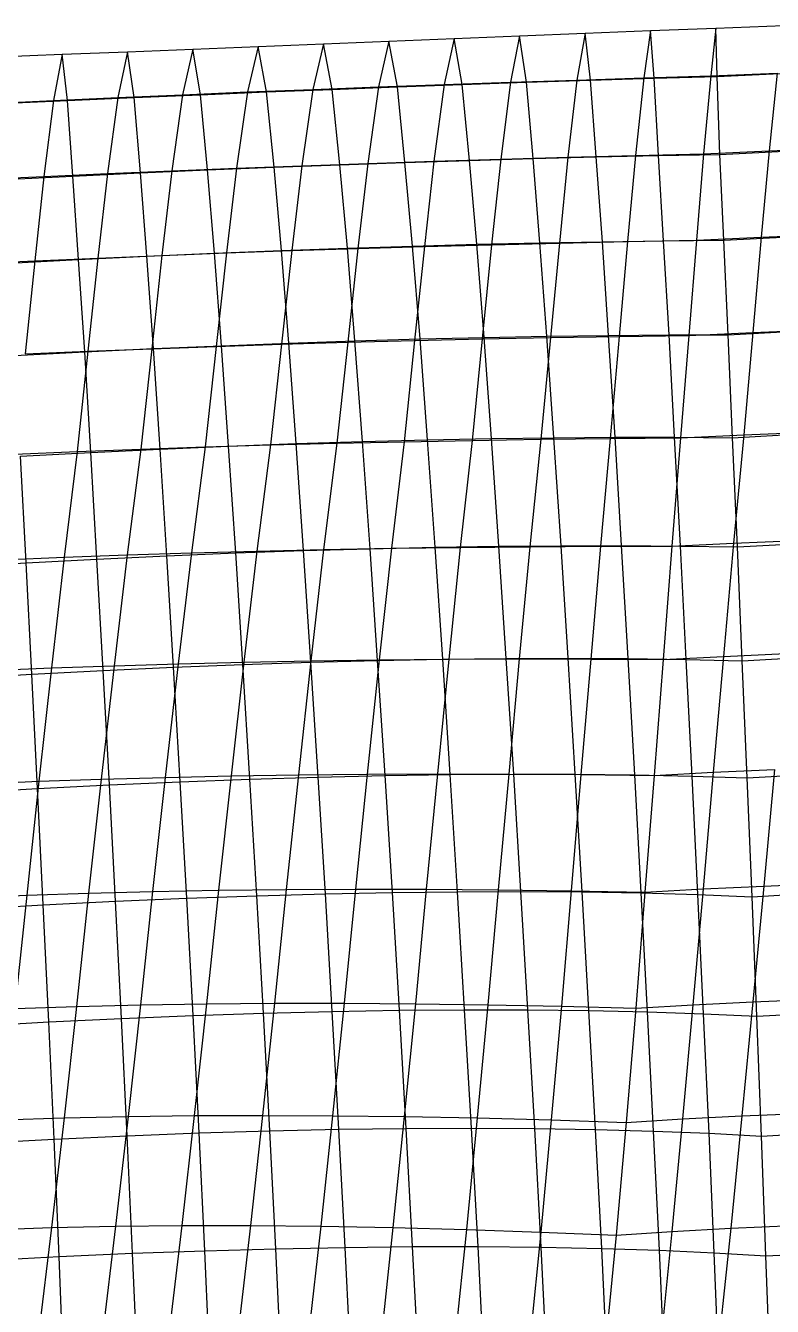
# Model space of a CAD drawing. Extents: x -429 to 429, y -1 to 209.
# Drawn here: x -248.83 to -229.87, y 172.69 to 205.2 of the extents above; entities that cross this region are included whole.
import ezdxf

# ---------------------------------------------------------------- set-up
doc = ezdxf.new("R2010")
doc.units = 0

msp = doc.modelspace()

# ---------------------------------------------------------------- linework, layer by layer
at = {"layer": 'default', "color": 5, "linetype": 'CONTINUOUS'}
for p, q in [((-231.304, 205.141, 53.101), (-229.577, 205.202, 52.286)), ((-239.603, 204.807, 57.533), (-237.943, 204.874, 56.647)), ((-237.943, 204.874, 56.647), (-238.196, 203.706, 56.247)), ((-237.943, 204.874, 56.647), (-236.283, 204.941, 55.76)), ((-236.283, 204.941, 55.76), (-236.515, 203.764, 55.396)), ((-236.283, 204.941, 55.76), (-234.623, 205.007, 54.874)), ((-234.623, 205.007, 54.874), (-234.827, 203.82, 54.561)), ((-234.623, 205.007, 54.874), (-232.964, 205.074, 53.987)), ((-232.964, 205.074, 53.987), (-233.132, 203.873, 53.74)), ((-232.964, 205.074, 53.987), (-231.304, 205.141, 53.101)), ((-231.304, 205.141, 53.101), (-231.43, 203.923, 52.935)), ((-231.304, 205.141, 53.101), (-231.43, 203.923, 52.935)), ((-247.903, 204.474, 61.966), (-246.243, 204.54, 61.08)), ((-246.243, 204.54, 61.08), (-246.483, 203.378, 60.722)), ((-246.243, 204.54, 61.08), (-244.583, 204.607, 60.193)), ((-244.583, 204.607, 60.193), (-244.842, 203.448, 59.797)), ((-244.583, 204.607, 60.193), (-242.923, 204.674, 59.306)), ((-242.923, 204.674, 59.306), (-243.192, 203.517, 58.888)), ((-242.923, 204.674, 59.306), (-241.263, 204.741, 58.42)), ((-241.263, 204.741, 58.42), (-241.534, 203.582, 57.992)), ((-241.263, 204.741, 58.42), (-239.603, 204.807, 57.533)), ((-239.603, 204.807, 57.533), (-239.869, 203.646, 57.112)), ((-249.563, 204.407, 62.853), (-247.903, 204.474, 61.966)), ((-247.903, 204.474, 61.966), (-248.117, 203.304, 61.661)), ((-234.827, 203.82, 54.561), (-233.132, 203.873, 53.74)), ((-233.132, 203.873, 53.74), (-233.341, 201.905, 53.467)), ((-233.132, 203.873, 53.74), (-231.43, 203.923, 52.935)), ((-231.43, 203.923, 52.935), (-231.612, 201.946, 52.713)), ((-231.43, 203.923, 52.935), (-231.612, 201.946, 52.713)), ((-231.43, 203.923, 52.935), (-229.743, 203.996, 52.035)), ((-229.743, 203.996, 52.035), (-229.951, 202.021, 51.76)), ((-243.192, 203.517, 58.888), (-241.534, 203.582, 57.992)), ((-241.534, 203.582, 57.992), (-241.811, 201.646, 57.61)), ((-241.534, 203.582, 57.992), (-239.869, 203.646, 57.112)), ((-239.869, 203.646, 57.112), (-240.141, 201.705, 56.733)), ((-239.869, 203.646, 57.112), (-238.196, 203.706, 56.247)), ((-238.196, 203.706, 56.247), (-238.458, 201.76, 55.88)), ((-238.196, 203.706, 56.247), (-236.515, 203.764, 55.396)), ((-236.515, 203.764, 55.396), (-236.764, 201.812, 55.051)), ((-236.515, 203.764, 55.396), (-234.827, 203.82, 54.561)), ((-234.827, 203.82, 54.561), (-235.058, 201.86, 54.247)), ((-249.742, 203.228, 62.615), (-248.117, 203.304, 61.661)), ((-248.117, 203.304, 61.661), (-248.363, 201.375, 61.359)), ((-248.117, 203.304, 61.661), (-246.483, 203.378, 60.722)), ((-246.483, 203.378, 60.722), (-246.745, 201.448, 60.386)), ((-246.483, 203.378, 60.722), (-244.842, 203.448, 59.797)), ((-244.842, 203.448, 59.797), (-245.114, 201.518, 59.437)), ((-244.842, 203.448, 59.797), (-243.192, 203.517, 58.888)), ((-243.192, 203.517, 58.888), (-243.469, 201.584, 58.512)), ((-235.058, 201.86, 54.247), (-233.341, 201.905, 53.467)), ((-233.341, 201.905, 53.467), (-233.54, 199.72, 53.226)), ((-233.341, 201.905, 53.467), (-231.612, 201.946, 52.713)), ((-231.612, 201.946, 52.713), (-231.793, 199.753, 52.511)), ((-231.612, 201.946, 52.713), (-231.793, 199.753, 52.511)), ((-231.612, 201.946, 52.713), (-229.951, 202.021, 51.76)), ((-229.951, 202.021, 51.76), (-230.151, 199.828, 51.517)), ((-229.951, 202.021, 51.76), (-228.276, 202.092, 50.831)), ((-245.114, 201.518, 59.437), (-243.469, 201.584, 58.512)), ((-243.469, 201.584, 58.512), (-243.724, 199.431, 58.191)), ((-243.469, 201.584, 58.512), (-241.811, 201.646, 57.61)), ((-241.811, 201.646, 57.61), (-242.066, 199.49, 57.284)), ((-241.811, 201.646, 57.61), (-240.141, 201.705, 56.733)), ((-240.141, 201.705, 56.733), (-240.391, 199.544, 56.408)), ((-240.141, 201.705, 56.733), (-238.458, 201.76, 55.88)), ((-238.458, 201.76, 55.88), (-238.7, 199.594, 55.564)), ((-238.458, 201.76, 55.88), (-236.764, 201.812, 55.051)), ((-236.764, 201.812, 55.051), (-236.995, 199.641, 54.752)), ((-236.764, 201.812, 55.051), (-235.058, 201.86, 54.247)), ((-235.058, 201.86, 54.247), (-235.274, 199.682, 53.973)), ((-249.967, 201.298, 62.355), (-248.363, 201.375, 61.359)), ((-248.363, 201.375, 61.359), (-248.595, 199.23, 61.096)), ((-248.363, 201.375, 61.359), (-246.745, 201.448, 60.386)), ((-246.745, 201.448, 60.386), (-246.99, 199.301, 60.097)), ((-246.745, 201.448, 60.386), (-245.114, 201.518, 59.437)), ((-245.114, 201.518, 59.437), (-245.366, 199.368, 59.129)), ((-238.7, 199.594, 55.564), (-236.995, 199.641, 54.752)), ((-236.995, 199.641, 54.752), (-237.234, 197.248, 54.453)), ((-236.995, 199.641, 54.752), (-235.274, 199.682, 53.973)), ((-235.274, 199.682, 53.973), (-235.501, 197.283, 53.694)), ((-235.274, 199.682, 53.973), (-233.54, 199.72, 53.226)), ((-233.54, 199.72, 53.226), (-233.752, 197.312, 52.975)), ((-233.54, 199.72, 53.226), (-231.793, 199.753, 52.511)), ((-231.793, 199.753, 52.511), (-231.988, 197.336, 52.295)), ((-231.793, 199.753, 52.511), (-231.988, 197.336, 52.295)), ((-231.793, 199.753, 52.511), (-230.151, 199.828, 51.517)), ((-230.151, 199.828, 51.517), (-230.364, 197.411, 51.265)), ((-230.151, 199.828, 51.517), (-228.491, 199.898, 50.554)), ((-248.595, 199.23, 61.096), (-246.99, 199.301, 60.097)), ((-246.99, 199.301, 60.097), (-247.244, 196.936, 59.808)), ((-246.99, 199.301, 60.097), (-245.366, 199.368, 59.129)), ((-245.366, 199.368, 59.129), (-245.626, 197, 58.823)), ((-245.366, 199.368, 59.129), (-243.724, 199.431, 58.191)), ((-243.724, 199.431, 58.191), (-243.987, 197.06, 57.873)), ((-243.724, 199.431, 58.191), (-242.066, 199.49, 57.284)), ((-242.066, 199.49, 57.284), (-242.327, 197.114, 56.961)), ((-242.066, 199.49, 57.284), (-240.391, 199.544, 56.408)), ((-240.391, 199.544, 56.408), (-240.648, 197.164, 56.087)), ((-240.391, 199.544, 56.408), (-238.7, 199.594, 55.564)), ((-238.7, 199.594, 55.564), (-238.95, 197.209, 55.251)), ((-250.183, 199.155, 62.125), (-248.595, 199.23, 61.096)), ((-248.595, 199.23, 61.096), (-248.84, 196.867, 60.831)), ((-231.988, 197.336, 52.295), (-230.364, 197.411, 51.265)), ((-230.364, 197.411, 51.265), (-230.593, 194.81, 50.995)), ((-230.364, 197.411, 51.265), (-228.717, 197.481, 50.272)), ((-245.626, 197, 58.823), (-243.987, 197.06, 57.873)), ((-243.987, 197.06, 57.873), (-244.268, 194.507, 57.537)), ((-243.987, 197.06, 57.873), (-242.327, 197.114, 56.961)), ((-242.327, 197.114, 56.961), (-242.607, 194.557, 56.62)), ((-242.327, 197.114, 56.961), (-240.648, 197.164, 56.087)), ((-240.648, 197.164, 56.087), (-240.923, 194.601, 55.747)), ((-240.648, 197.164, 56.087), (-238.95, 197.209, 55.251)), ((-238.95, 197.209, 55.251), (-239.217, 194.64, 54.918)), ((-238.95, 197.209, 55.251), (-237.234, 197.248, 54.453)), ((-237.234, 197.248, 54.453), (-237.491, 194.673, 54.135)), ((-237.234, 197.248, 54.453), (-235.501, 197.283, 53.694)), ((-235.501, 197.283, 53.694), (-235.745, 194.7, 53.397)), ((-235.501, 197.283, 53.694), (-233.752, 197.312, 52.975)), ((-233.752, 197.312, 52.975), (-233.981, 194.721, 52.706)), ((-233.752, 197.312, 52.975), (-231.988, 197.336, 52.295)), ((-231.988, 197.336, 52.295), (-232.199, 194.736, 52.061)), ((-231.988, 197.336, 52.295), (-232.199, 194.736, 52.061)), ((-248.84, 196.867, 60.831), (-247.244, 196.936, 59.808)), ((-247.244, 196.936, 59.808), (-247.517, 194.39, 59.501)), ((-247.244, 196.936, 59.808), (-245.626, 197, 58.823)), ((-245.626, 197, 58.823), (-245.905, 194.451, 58.498)), ((-232.199, 194.736, 52.061), (-230.593, 194.81, 50.995)), ((-230.593, 194.81, 50.995), (-230.85, 192.063, 50.689)), ((-230.593, 194.81, 50.995), (-228.96, 194.879, 49.972)), ((-247.517, 194.39, 59.501), (-245.905, 194.451, 58.498)), ((-245.905, 194.451, 58.498), (-246.249, 191.765, 58.073)), ((-245.905, 194.451, 58.498), (-244.268, 194.507, 57.537)), ((-244.268, 194.507, 57.537), (-244.617, 191.818, 57.09)), ((-244.268, 194.507, 57.537), (-242.607, 194.557, 56.62)), ((-242.607, 194.557, 56.62), (-242.953, 191.864, 56.162)), ((-242.607, 194.557, 56.62), (-240.923, 194.601, 55.747)), ((-240.923, 194.601, 55.747), (-241.26, 191.902, 55.292)), ((-240.923, 194.601, 55.747), (-239.217, 194.64, 54.918)), ((-239.217, 194.64, 54.918), (-239.539, 191.933, 54.479)), ((-239.217, 194.64, 54.918), (-237.491, 194.673, 54.135)), ((-237.491, 194.673, 54.135), (-237.792, 191.957, 53.725)), ((-237.491, 194.673, 54.135), (-235.745, 194.7, 53.397)), ((-235.745, 194.7, 53.397), (-236.021, 191.974, 53.031)), ((-235.745, 194.7, 53.397), (-233.981, 194.721, 52.706)), ((-233.981, 194.721, 52.706), (-234.229, 191.984, 52.397)), ((-233.981, 194.721, 52.706), (-232.199, 194.736, 52.061)), ((-232.199, 194.736, 52.061), (-232.417, 191.986, 51.824)), ((-232.199, 194.736, 52.061), (-232.417, 191.986, 51.824)), ((-249.102, 194.323, 60.547), (-247.517, 194.39, 59.501)), ((-247.517, 194.39, 59.501), (-247.847, 191.706, 59.11)), ((-244.617, 191.818, 57.09), (-242.953, 191.864, 56.162)), ((-242.953, 191.864, 56.162), (-243.284, 189.044, 55.74)), ((-242.953, 191.864, 56.162), (-241.26, 191.902, 55.292)), ((-241.26, 191.902, 55.292), (-241.582, 189.077, 54.872)), ((-241.26, 191.902, 55.292), (-239.539, 191.933, 54.479)), ((-239.539, 191.933, 54.479), (-239.848, 189.101, 54.072)), ((-239.539, 191.933, 54.479), (-237.792, 191.957, 53.725)), ((-237.792, 191.957, 53.725), (-238.083, 189.117, 53.342)), ((-237.792, 191.957, 53.725), (-236.021, 191.974, 53.031)), ((-236.021, 191.974, 53.031), (-236.292, 189.124, 52.684)), ((-236.021, 191.974, 53.031), (-234.229, 191.984, 52.397)), ((-234.229, 191.984, 52.397), (-234.477, 189.122, 52.099)), ((-234.229, 191.984, 52.397), (-232.417, 191.986, 51.824)), ((-232.417, 191.986, 51.824), (-232.64, 189.113, 51.586)), ((-232.417, 191.986, 51.824), (-232.64, 189.113, 51.586)), ((-232.417, 191.986, 51.824), (-230.85, 192.063, 50.689)), ((-230.85, 192.063, 50.689), (-231.107, 189.191, 50.393)), ((-230.85, 192.063, 50.689), (-229.246, 192.133, 49.606)), ((-249.411, 191.639, 60.201), (-247.847, 191.706, 59.11)), ((-247.847, 191.706, 59.11), (-248.168, 188.897, 58.746)), ((-247.847, 191.706, 59.11), (-246.249, 191.765, 58.073)), ((-246.249, 191.765, 58.073), (-246.58, 188.954, 57.679)), ((-246.249, 191.765, 58.073), (-244.617, 191.818, 57.09)), ((-244.617, 191.818, 57.09), (-244.951, 189.004, 56.677)), ((-231.107, 189.191, 50.393), (-229.527, 189.261, 49.261)), ((-249.714, 188.832, 59.875), (-248.168, 188.897, 58.746)), ((-248.168, 188.897, 58.746), (-248.488, 186.019, 58.391)), ((-248.168, 188.897, 58.746), (-246.58, 188.954, 57.679)), ((-246.58, 188.954, 57.679), (-246.908, 186.074, 57.298)), ((-246.58, 188.954, 57.679), (-244.951, 189.004, 56.677)), ((-244.951, 189.004, 56.677), (-245.281, 186.119, 56.277)), ((-244.951, 189.004, 56.677), (-243.284, 189.044, 55.74)), ((-243.284, 189.044, 55.74), (-243.611, 186.155, 55.332)), ((-243.284, 189.044, 55.74), (-241.582, 189.077, 54.872)), ((-241.582, 189.077, 54.872), (-241.9, 186.181, 54.465)), ((-241.582, 189.077, 54.872), (-239.848, 189.101, 54.072)), ((-239.848, 189.101, 54.072), (-240.152, 186.198, 53.676)), ((-239.848, 189.101, 54.072), (-238.083, 189.117, 53.342)), ((-238.083, 189.117, 53.342), (-238.371, 186.205, 52.968)), ((-238.083, 189.117, 53.342), (-236.292, 189.124, 52.684)), ((-236.292, 189.124, 52.684), (-236.561, 186.202, 52.343)), ((-236.292, 189.124, 52.684), (-234.477, 189.122, 52.099)), ((-234.477, 189.122, 52.099), (-234.726, 186.19, 51.801)), ((-234.477, 189.122, 52.099), (-232.64, 189.113, 51.586)), ((-232.64, 189.113, 51.586), (-232.868, 186.168, 51.344)), ((-232.64, 189.113, 51.586), (-232.868, 186.168, 51.344)), ((-232.64, 189.113, 51.586), (-231.107, 189.191, 50.393)), ((-231.107, 189.191, 50.393), (-231.365, 186.247, 50.098)), ((-231.365, 186.247, 50.098), (-229.808, 186.318, 48.922)), ((-229.808, 186.318, 48.922), (-230.085, 183.36, 48.592)), ((-250.017, 185.955, 59.556), (-248.488, 186.019, 58.391)), ((-248.488, 186.019, 58.391), (-248.8, 183.127, 58.05)), ((-248.488, 186.019, 58.391), (-246.908, 186.074, 57.298)), ((-246.908, 186.074, 57.298), (-247.227, 183.179, 56.933)), ((-246.908, 186.074, 57.298), (-245.281, 186.119, 56.277)), ((-245.281, 186.119, 56.277), (-245.602, 183.221, 55.897)), ((-245.281, 186.119, 56.277), (-243.611, 186.155, 55.332)), ((-243.611, 186.155, 55.332), (-243.927, 183.252, 54.944)), ((-243.611, 186.155, 55.332), (-241.9, 186.181, 54.465)), ((-241.9, 186.181, 54.465), (-242.208, 183.272, 54.077)), ((-241.9, 186.181, 54.465), (-240.152, 186.198, 53.676)), ((-240.152, 186.198, 53.676), (-240.449, 183.281, 53.297)), ((-240.152, 186.198, 53.676), (-238.371, 186.205, 52.968)), ((-238.371, 186.205, 52.968), (-238.654, 183.279, 52.608)), ((-238.371, 186.205, 52.968), (-236.561, 186.202, 52.343)), ((-236.561, 186.202, 52.343), (-236.827, 183.266, 52.01)), ((-236.561, 186.202, 52.343), (-234.726, 186.19, 51.801)), ((-234.726, 186.19, 51.801), (-234.975, 183.242, 51.505)), ((-234.726, 186.19, 51.801), (-232.868, 186.168, 51.344)), ((-232.868, 186.168, 51.344), (-233.1, 183.207, 51.095)), ((-232.868, 186.168, 51.344), (-233.1, 183.207, 51.095)), ((-232.868, 186.168, 51.344), (-231.365, 186.247, 50.098)), ((-231.365, 186.247, 50.098), (-231.624, 183.289, 49.806)), ((-230.085, 183.36, 48.592), (-228.489, 183.422, 47.458)), ((-250.316, 183.063, 59.244), (-248.8, 183.127, 58.05)), ((-248.8, 183.127, 58.05), (-249.105, 180.254, 57.718)), ((-248.8, 183.127, 58.05), (-247.227, 183.179, 56.933)), ((-247.227, 183.179, 56.933), (-247.537, 180.305, 56.582)), ((-247.227, 183.179, 56.933), (-245.602, 183.221, 55.897)), ((-245.602, 183.221, 55.897), (-245.912, 180.344, 55.533)), ((-245.602, 183.221, 55.897), (-243.927, 183.252, 54.944)), ((-243.927, 183.252, 54.944), (-244.233, 180.37, 54.573)), ((-243.927, 183.252, 54.944), (-242.208, 183.272, 54.077)), ((-242.208, 183.272, 54.077), (-242.507, 180.383, 53.706)), ((-242.208, 183.272, 54.077), (-240.449, 183.281, 53.297)), ((-240.449, 183.281, 53.297), (-240.738, 180.384, 52.933)), ((-240.449, 183.281, 53.297), (-238.654, 183.279, 52.608)), ((-238.654, 183.279, 52.608), (-238.93, 180.373, 52.258)), ((-238.654, 183.279, 52.608), (-236.827, 183.266, 52.01)), ((-236.827, 183.266, 52.01), (-237.091, 180.349, 51.683)), ((-236.827, 183.266, 52.01), (-234.975, 183.242, 51.505)), ((-234.975, 183.242, 51.505), (-235.224, 180.313, 51.208)), ((-234.975, 183.242, 51.505), (-233.1, 183.207, 51.095)), ((-233.1, 183.207, 51.095), (-233.336, 180.264, 50.835)), ((-233.1, 183.207, 51.095), (-233.336, 180.264, 50.835)), ((-233.1, 183.207, 51.095), (-231.624, 183.289, 49.806)), ((-231.624, 183.289, 49.806), (-231.881, 180.349, 49.511)), ((-231.624, 183.289, 49.806), (-230.085, 183.36, 48.592)), ((-230.085, 183.36, 48.592), (-230.358, 180.423, 48.266)), ((-230.358, 180.423, 48.266), (-228.771, 180.484, 47.106)), ((-249.105, 180.254, 57.718), (-247.537, 180.305, 56.582)), ((-247.537, 180.305, 56.582), (-247.852, 177.474, 56.219)), ((-247.537, 180.305, 56.582), (-245.912, 180.344, 55.533)), ((-245.912, 180.344, 55.533), (-246.227, 177.51, 55.157)), ((-245.912, 180.344, 55.533), (-244.233, 180.37, 54.573)), ((-244.233, 180.37, 54.573), (-244.544, 177.532, 54.19)), ((-244.233, 180.37, 54.573), (-242.507, 180.383, 53.706)), ((-242.507, 180.383, 53.706), (-242.81, 177.539, 53.322)), ((-242.507, 180.383, 53.706), (-240.738, 180.384, 52.933)), ((-240.738, 180.384, 52.933), (-241.031, 177.531, 52.557)), ((-240.738, 180.384, 52.933), (-238.93, 180.373, 52.258)), ((-238.93, 180.373, 52.258), (-239.212, 177.51, 51.895)), ((-238.93, 180.373, 52.258), (-237.091, 180.349, 51.683)), ((-237.091, 180.349, 51.683), (-237.36, 177.474, 51.341)), ((-237.091, 180.349, 51.683), (-235.224, 180.313, 51.208)), ((-235.224, 180.313, 51.208), (-235.48, 177.423, 50.895)), ((-235.224, 180.313, 51.208), (-233.336, 180.264, 50.835)), ((-233.336, 180.264, 50.835), (-233.58, 177.359, 50.559)), ((-233.336, 180.264, 50.835), (-233.58, 177.359, 50.559)), ((-233.336, 180.264, 50.835), (-231.881, 180.349, 49.511)), ((-231.881, 180.349, 49.511), (-232.146, 177.45, 49.2)), ((-231.881, 180.349, 49.511), (-230.358, 180.423, 48.266)), ((-230.358, 180.423, 48.266), (-230.637, 177.527, 47.926)), ((-246.227, 177.51, 55.157), (-244.544, 177.532, 54.19)), ((-244.544, 177.532, 54.19), (-244.858, 174.741, 53.798)), ((-244.544, 177.532, 54.19), (-242.81, 177.539, 53.322)), ((-242.81, 177.539, 53.322), (-243.117, 174.741, 52.929)), ((-242.81, 177.539, 53.322), (-241.031, 177.531, 52.557)), ((-241.031, 177.531, 52.557), (-241.329, 174.725, 52.169)), ((-241.031, 177.531, 52.557), (-239.212, 177.51, 51.895)), ((-232.146, 177.45, 49.2), (-230.637, 177.527, 47.926)), ((-230.637, 177.527, 47.926), (-230.921, 174.675, 47.57)), ((-230.637, 177.527, 47.926), (-229.059, 177.59, 46.742)), ((-249.415, 177.424, 57.374), (-247.852, 177.474, 56.219)), ((-247.852, 177.474, 56.219), (-248.171, 174.69, 55.845)), ((-247.852, 177.474, 56.219), (-246.227, 177.51, 55.157)), ((-246.227, 177.51, 55.157), (-246.545, 174.724, 54.771)), ((-239.212, 177.51, 51.895), (-239.499, 174.692, 51.519)), ((-239.212, 177.51, 51.895), (-237.36, 177.474, 51.341)), ((-237.36, 177.474, 51.341), (-237.636, 174.642, 50.983)), ((-237.36, 177.474, 51.341), (-235.48, 177.423, 50.895)), ((-235.48, 177.423, 50.895), (-235.745, 174.576, 50.562)), ((-235.48, 177.423, 50.895), (-233.58, 177.359, 50.559)), ((-233.58, 177.359, 50.559), (-233.834, 174.494, 50.257)), ((-233.58, 177.359, 50.559), (-233.834, 174.494, 50.257)), ((-233.58, 177.359, 50.559), (-232.146, 177.45, 49.2)), ((-232.146, 177.45, 49.2), (-232.418, 174.592, 48.869)), ((-249.73, 174.639, 57.016), (-248.171, 174.69, 55.845)), ((-248.171, 174.69, 55.845), (-248.507, 171.934, 55.438)), ((-248.171, 174.69, 55.845), (-246.545, 174.724, 54.771)), ((-246.545, 174.724, 54.771), (-246.88, 171.966, 54.352)), ((-246.545, 174.724, 54.771), (-244.858, 174.741, 53.798)), ((-244.858, 174.741, 53.798), (-245.189, 171.979, 53.373)), ((-244.858, 174.741, 53.798), (-243.117, 174.741, 52.929)), ((-243.117, 174.741, 52.929), (-243.441, 171.973, 52.503)), ((-243.117, 174.741, 52.929), (-241.329, 174.725, 52.169)), ((-241.329, 174.725, 52.169), (-241.643, 171.947, 51.748)), ((-241.329, 174.725, 52.169), (-239.499, 174.692, 51.519)), ((-239.499, 174.692, 51.519), (-239.802, 171.902, 51.109)), ((-239.499, 174.692, 51.519), (-237.636, 174.642, 50.983)), ((-237.636, 174.642, 50.983), (-237.927, 171.837, 50.591)), ((-237.636, 174.642, 50.983), (-235.745, 174.576, 50.562)), ((-233.834, 174.494, 50.257), (-232.418, 174.592, 48.869)), ((-232.418, 174.592, 48.869), (-232.706, 171.761, 48.505)), ((-232.418, 174.592, 48.869), (-230.921, 174.675, 47.57)), ((-230.921, 174.675, 47.57), (-231.222, 171.85, 47.179)), ((-230.921, 174.675, 47.57), (-229.35, 174.741, 46.363)), ((-235.745, 174.576, 50.562), (-236.025, 171.754, 50.194)), ((-235.745, 174.576, 50.562), (-233.834, 174.494, 50.257)), ((-233.834, 174.494, 50.257), (-234.104, 171.653, 49.922)), ((-233.834, 174.494, 50.257), (-234.104, 171.653, 49.922))]:
    msp.add_line(p, q, dxfattribs=at)
at = {"layer": 'default', "color": 3, "linetype": 'CONTINUOUS'}
for p, q in [((-231.304, 205.141, 53.101), (-229.577, 205.202, 52.286)), ((-239.603, 204.807, 57.533), (-237.943, 204.874, 56.647)), ((-237.943, 204.874, 56.647), (-236.283, 204.941, 55.76)), ((-237.74, 203.706, 57.113), (-237.943, 204.874, 56.647)), ((-236.283, 204.941, 55.76), (-234.623, 205.007, 54.874)), ((-236.106, 203.763, 56.178), (-236.283, 204.941, 55.76)), ((-234.623, 205.007, 54.874), (-232.964, 205.074, 53.987)), ((-234.483, 203.816, 55.224), (-234.623, 205.007, 54.874)), ((-232.964, 205.074, 53.987), (-231.304, 205.141, 53.101)), ((-232.871, 203.867, 54.25), (-232.964, 205.074, 53.987)), ((-231.27, 203.914, 53.258), (-231.304, 205.141, 53.101)), ((-231.27, 203.914, 53.258), (-231.304, 205.141, 53.101)), ((-247.903, 204.474, 61.966), (-246.243, 204.54, 61.08)), ((-246.243, 204.54, 61.08), (-244.583, 204.607, 60.193)), ((-246.071, 203.376, 61.497), (-246.243, 204.54, 61.08)), ((-244.583, 204.607, 60.193), (-242.923, 204.674, 59.306)), ((-244.384, 203.448, 60.66), (-244.583, 204.607, 60.193)), ((-242.923, 204.674, 59.306), (-241.263, 204.741, 58.42)), ((-242.708, 203.517, 59.802), (-242.923, 204.674, 59.306)), ((-241.263, 204.741, 58.42), (-239.603, 204.807, 57.533)), ((-241.041, 203.583, 58.925), (-241.263, 204.741, 58.42)), ((-239.386, 203.646, 58.029), (-239.603, 204.807, 57.533)), ((-249.563, 204.407, 62.853), (-247.903, 204.474, 61.966)), ((-247.767, 203.3, 62.315), (-247.903, 204.474, 61.966)), ((-234.483, 203.816, 55.224), (-232.871, 203.867, 54.25)), ((-232.871, 203.867, 54.25), (-231.27, 203.914, 53.258)), ((-232.757, 201.904, 54.61), (-232.871, 203.867, 54.25)), ((-231.27, 203.914, 53.258), (-229.494, 203.991, 52.556)), ((-231.196, 201.933, 53.555), (-231.27, 203.914, 53.258)), ((-231.196, 201.933, 53.555), (-231.27, 203.914, 53.258)), ((-242.708, 203.517, 59.802), (-241.041, 203.583, 58.925)), ((-241.041, 203.583, 58.925), (-239.386, 203.646, 58.029)), ((-240.849, 201.671, 59.431), (-241.041, 203.583, 58.925)), ((-239.386, 203.646, 58.029), (-237.74, 203.706, 57.113)), ((-239.194, 201.729, 58.528), (-239.386, 203.646, 58.029)), ((-237.74, 203.706, 57.113), (-236.106, 203.763, 56.178)), ((-237.557, 201.781, 57.595), (-237.74, 203.706, 57.113)), ((-236.106, 203.763, 56.178), (-234.483, 203.816, 55.224)), ((-235.938, 201.828, 56.63), (-236.106, 203.763, 56.178)), ((-234.338, 201.869, 55.635), (-234.483, 203.816, 55.224)), ((-249.473, 203.222, 63.113), (-247.767, 203.3, 62.315)), ((-247.767, 203.3, 62.315), (-246.071, 203.376, 61.497)), ((-247.629, 201.382, 62.724), (-247.767, 203.3, 62.315)), ((-246.071, 203.376, 61.497), (-244.384, 203.448, 60.66)), ((-245.911, 201.462, 61.949), (-246.071, 203.376, 61.497)), ((-244.384, 203.448, 60.66), (-242.708, 203.517, 59.802)), ((-244.208, 201.537, 61.142), (-244.384, 203.448, 60.66)), ((-242.52, 201.607, 60.302), (-242.708, 203.517, 59.802)), ((-234.338, 201.869, 55.635), (-232.757, 201.904, 54.61)), ((-232.757, 201.904, 54.61), (-231.196, 201.933, 53.555)), ((-232.626, 199.739, 55.021), (-232.757, 201.904, 54.61)), ((-231.196, 201.933, 53.555), (-229.392, 202.021, 52.924)), ((-231.096, 199.753, 53.918), (-231.196, 201.933, 53.555)), ((-231.096, 199.753, 53.918), (-231.196, 201.933, 53.555)), ((-244.208, 201.537, 61.142), (-242.52, 201.607, 60.302)), ((-242.52, 201.607, 60.302), (-240.849, 201.671, 59.431)), ((-242.334, 199.491, 60.82), (-242.52, 201.607, 60.302)), ((-240.849, 201.671, 59.431), (-239.194, 201.729, 58.528)), ((-240.658, 199.551, 59.953), (-240.849, 201.671, 59.431)), ((-239.194, 201.729, 58.528), (-237.557, 201.781, 57.595)), ((-239.004, 199.605, 59.046), (-239.194, 201.729, 58.528)), ((-237.557, 201.781, 57.595), (-235.938, 201.828, 56.63)), ((-237.373, 199.65, 58.098), (-237.557, 201.781, 57.595)), ((-235.938, 201.828, 56.63), (-234.338, 201.869, 55.635)), ((-235.766, 199.687, 57.111), (-235.938, 201.828, 56.63)), ((-234.183, 199.717, 56.085), (-234.338, 201.869, 55.635)), ((-249.362, 201.295, 63.466), (-247.629, 201.382, 62.724)), ((-247.629, 201.382, 62.724), (-245.911, 201.462, 61.949)), ((-247.481, 199.262, 63.17), (-247.629, 201.382, 62.724)), ((-245.911, 201.462, 61.949), (-244.208, 201.537, 61.142)), ((-245.746, 199.346, 62.429), (-245.911, 201.462, 61.949)), ((-244.03, 199.422, 61.645), (-244.208, 201.537, 61.142)), ((-239.004, 199.605, 59.046), (-237.373, 199.65, 58.098)), ((-237.373, 199.65, 58.098), (-235.766, 199.687, 57.111)), ((-237.186, 197.288, 58.621), (-237.373, 199.65, 58.098)), ((-235.766, 199.687, 57.111), (-234.183, 199.717, 56.085)), ((-235.589, 197.317, 57.614), (-235.766, 199.687, 57.111)), ((-234.183, 199.717, 56.085), (-232.626, 199.739, 55.021)), ((-234.023, 197.338, 56.56), (-234.183, 199.717, 56.085)), ((-232.626, 199.739, 55.021), (-231.096, 199.753, 53.918)), ((-232.488, 197.349, 55.46), (-232.626, 199.739, 55.021)), ((-231.096, 199.753, 53.918), (-229.272, 199.849, 53.343)), ((-230.987, 197.351, 54.316), (-231.096, 199.753, 53.918)), ((-230.987, 197.351, 54.316), (-231.096, 199.753, 53.918)), ((-247.481, 199.262, 63.17), (-245.746, 199.346, 62.429)), ((-245.746, 199.346, 62.429), (-244.03, 199.422, 61.645)), ((-245.578, 197.002, 62.93), (-245.746, 199.346, 62.429)), ((-244.03, 199.422, 61.645), (-242.334, 199.491, 60.82)), ((-243.85, 197.077, 62.168), (-244.03, 199.422, 61.645)), ((-242.334, 199.491, 60.82), (-240.658, 199.551, 59.953)), ((-242.146, 197.143, 61.355), (-242.334, 199.491, 60.82)), ((-240.658, 199.551, 59.953), (-239.004, 199.605, 59.046)), ((-240.466, 197.201, 60.493), (-240.658, 199.551, 59.953)), ((-238.812, 197.249, 59.581), (-239.004, 199.605, 59.046)), ((-249.233, 199.17, 63.869), (-247.481, 199.262, 63.17)), ((-247.327, 196.917, 63.64), (-247.481, 199.262, 63.17)), ((-234.023, 197.338, 56.56), (-232.488, 197.349, 55.46)), ((-232.488, 197.349, 55.46), (-230.987, 197.351, 54.316)), ((-232.348, 194.751, 55.919), (-232.488, 197.349, 55.46)), ((-230.987, 197.351, 54.316), (-229.146, 197.45, 53.792)), ((-230.874, 194.741, 54.737), (-230.987, 197.351, 54.316)), ((-230.874, 194.741, 54.737), (-230.987, 197.351, 54.316)), ((-245.578, 197.002, 62.93), (-243.85, 197.077, 62.168)), ((-243.85, 197.077, 62.168), (-242.146, 197.143, 61.355)), ((-243.672, 194.527, 62.703), (-243.85, 197.077, 62.168)), ((-242.146, 197.143, 61.355), (-240.466, 197.201, 60.493)), ((-241.959, 194.59, 61.902), (-242.146, 197.143, 61.355)), ((-240.466, 197.201, 60.493), (-238.812, 197.249, 59.581)), ((-240.275, 194.643, 61.043), (-240.466, 197.201, 60.493)), ((-238.812, 197.249, 59.581), (-237.186, 197.288, 58.621)), ((-238.621, 194.686, 60.127), (-238.812, 197.249, 59.581)), ((-237.186, 197.288, 58.621), (-235.589, 197.317, 57.614)), ((-236.999, 194.718, 59.156), (-237.186, 197.288, 58.621)), ((-235.589, 197.317, 57.614), (-234.023, 197.338, 56.56)), ((-235.412, 194.74, 58.13), (-235.589, 197.317, 57.614)), ((-233.861, 194.751, 57.051), (-234.023, 197.338, 56.56)), ((-249.097, 196.824, 64.299), (-247.327, 196.917, 63.64)), ((-247.327, 196.917, 63.64), (-245.578, 197.002, 62.93)), ((-247.174, 194.369, 64.127), (-247.327, 196.917, 63.64)), ((-245.411, 194.453, 63.445), (-245.578, 197.002, 62.93)), ((-235.412, 194.74, 58.13), (-233.861, 194.751, 57.051)), ((-233.861, 194.751, 57.051), (-232.348, 194.751, 55.919)), ((-233.694, 192.001, 57.563), (-233.861, 194.751, 57.051)), ((-232.348, 194.751, 55.919), (-230.874, 194.741, 54.737)), ((-232.201, 191.991, 56.402), (-232.348, 194.751, 55.919)), ((-230.874, 194.741, 54.737), (-229.018, 194.843, 54.259)), ((-247.174, 194.369, 64.127), (-245.411, 194.453, 63.445)), ((-245.411, 194.453, 63.445), (-243.672, 194.527, 62.703)), ((-245.24, 191.743, 63.979), (-245.411, 194.453, 63.445)), ((-243.672, 194.527, 62.703), (-241.959, 194.59, 61.902)), ((-243.491, 191.815, 63.256), (-243.672, 194.527, 62.703)), ((-241.959, 194.59, 61.902), (-240.275, 194.643, 61.043)), ((-241.77, 191.876, 62.467), (-241.959, 194.59, 61.902)), ((-240.275, 194.643, 61.043), (-238.621, 194.686, 60.127)), ((-240.082, 191.924, 61.611), (-240.275, 194.643, 61.043)), ((-238.621, 194.686, 60.127), (-236.999, 194.718, 59.156)), ((-238.427, 191.961, 60.692), (-238.621, 194.686, 60.127)), ((-236.999, 194.718, 59.156), (-235.412, 194.74, 58.13)), ((-236.81, 191.987, 59.71), (-236.999, 194.718, 59.156)), ((-235.231, 192, 58.667), (-235.412, 194.74, 58.13)), ((-230.754, 191.968, 55.185), (-230.874, 194.741, 54.737)), ((-230.754, 191.968, 55.185), (-230.874, 194.741, 54.737)), ((-248.959, 194.274, 64.748), (-247.174, 194.369, 64.127)), ((-248.815, 191.564, 65.222), (-248.959, 194.274, 64.748)), ((-247.016, 191.659, 64.635), (-247.174, 194.369, 64.127)), ((-243.491, 191.815, 63.256), (-241.77, 191.876, 62.467)), ((-241.77, 191.876, 62.467), (-240.082, 191.924, 61.611)), ((-241.584, 189.043, 63.036), (-241.77, 191.876, 62.467)), ((-240.082, 191.924, 61.611), (-238.427, 191.961, 60.692)), ((-239.891, 189.087, 62.184), (-240.082, 191.924, 61.611)), ((-238.427, 191.961, 60.692), (-236.81, 191.987, 59.71)), ((-238.236, 189.118, 61.261), (-238.427, 191.961, 60.692)), ((-236.81, 191.987, 59.71), (-235.231, 192, 58.667)), ((-236.622, 189.136, 60.269), (-236.81, 191.987, 59.71)), ((-235.231, 192, 58.667), (-233.694, 192.001, 57.563)), ((-235.051, 189.141, 59.21), (-235.231, 192, 58.667)), ((-233.694, 192.001, 57.563), (-232.201, 191.991, 56.402)), ((-233.527, 189.133, 58.086), (-233.694, 192.001, 57.563)), ((-232.201, 191.991, 56.402), (-230.754, 191.968, 55.185)), ((-232.052, 189.113, 56.898), (-232.201, 191.991, 56.402)), ((-230.754, 191.968, 55.185), (-228.884, 192.073, 54.752)), ((-230.63, 189.079, 55.65), (-230.754, 191.968, 55.185)), ((-230.63, 189.079, 55.65), (-230.754, 191.968, 55.185)), ((-250.636, 191.458, 65.739), (-248.815, 191.564, 65.222)), ((-248.815, 191.564, 65.222), (-247.016, 191.659, 64.635)), ((-248.669, 188.74, 65.707), (-248.815, 191.564, 65.222)), ((-247.016, 191.659, 64.635), (-245.24, 191.743, 63.979)), ((-246.857, 188.834, 65.152), (-247.016, 191.659, 64.635)), ((-245.24, 191.743, 63.979), (-243.491, 191.815, 63.256)), ((-245.07, 188.916, 64.521), (-245.24, 191.743, 63.979)), ((-243.311, 188.986, 63.815), (-243.491, 191.815, 63.256)), ((-246.857, 188.834, 65.152), (-245.07, 188.916, 64.521)), ((-245.07, 188.916, 64.521), (-243.311, 188.986, 63.815)), ((-244.901, 186.008, 65.068), (-245.07, 188.916, 64.521)), ((-243.311, 188.986, 63.815), (-241.584, 189.043, 63.036)), ((-243.133, 186.075, 64.379), (-243.311, 188.986, 63.815)), ((-241.584, 189.043, 63.036), (-239.891, 189.087, 62.184)), ((-241.398, 186.128, 63.609), (-241.584, 189.043, 63.036)), ((-239.891, 189.087, 62.184), (-238.236, 189.118, 61.261)), ((-239.701, 186.167, 62.761), (-239.891, 189.087, 62.184)), ((-238.236, 189.118, 61.261), (-236.622, 189.136, 60.269)), ((-238.045, 186.192, 61.834), (-238.236, 189.118, 61.261)), ((-236.622, 189.136, 60.269), (-235.051, 189.141, 59.21)), ((-236.434, 186.203, 60.833), (-236.622, 189.136, 60.269)), ((-235.051, 189.141, 59.21), (-233.527, 189.133, 58.086)), ((-234.871, 186.2, 59.759), (-235.051, 189.141, 59.21)), ((-233.527, 189.133, 58.086), (-232.052, 189.113, 56.898)), ((-233.359, 186.183, 58.614), (-233.527, 189.133, 58.086)), ((-232.052, 189.113, 56.898), (-230.63, 189.079, 55.65)), ((-231.903, 186.153, 57.401), (-232.052, 189.113, 56.898)), ((-230.63, 189.079, 55.65), (-228.749, 189.185, 55.258)), ((-230.505, 186.108, 56.122), (-230.63, 189.079, 55.65)), ((-230.505, 186.108, 56.122), (-230.63, 189.079, 55.65)), ((-250.503, 188.633, 66.184), (-248.669, 188.74, 65.707)), ((-248.669, 188.74, 65.707), (-246.857, 188.834, 65.152)), ((-248.523, 185.835, 66.199), (-248.669, 188.74, 65.707)), ((-246.699, 185.928, 65.675), (-246.857, 188.834, 65.152)), ((-246.699, 185.928, 65.675), (-244.901, 186.008, 65.068)), ((-244.901, 186.008, 65.068), (-243.133, 186.075, 64.379)), ((-244.735, 183.051, 65.614), (-244.901, 186.008, 65.068)), ((-243.133, 186.075, 64.379), (-241.398, 186.128, 63.609)), ((-242.958, 183.114, 64.941), (-243.133, 186.075, 64.379)), ((-241.398, 186.128, 63.609), (-239.701, 186.167, 62.761)), ((-241.216, 183.163, 64.18), (-241.398, 186.128, 63.609)), ((-239.701, 186.167, 62.761), (-238.045, 186.192, 61.834)), ((-239.515, 183.197, 63.334), (-239.701, 186.167, 62.761)), ((-238.045, 186.192, 61.834), (-236.434, 186.203, 60.833)), ((-237.857, 183.216, 62.405), (-238.045, 186.192, 61.834)), ((-236.434, 186.203, 60.833), (-234.871, 186.2, 59.759)), ((-236.249, 183.22, 61.394), (-236.434, 186.203, 60.833)), ((-234.871, 186.2, 59.759), (-233.359, 186.183, 58.614)), ((-234.693, 183.21, 60.305), (-234.871, 186.2, 59.759)), ((-233.359, 186.183, 58.614), (-231.903, 186.153, 57.401)), ((-233.194, 183.184, 59.141), (-233.359, 186.183, 58.614)), ((-231.903, 186.153, 57.401), (-230.505, 186.108, 56.122)), ((-231.755, 183.144, 57.904), (-231.903, 186.153, 57.401)), ((-230.505, 186.108, 56.122), (-228.613, 186.215, 55.77)), ((-230.38, 183.089, 56.597), (-230.505, 186.108, 56.122)), ((-230.38, 183.089, 56.597), (-230.505, 186.108, 56.122)), ((-250.369, 185.728, 66.637), (-248.523, 185.835, 66.199)), ((-248.523, 185.835, 66.199), (-246.699, 185.928, 65.675)), ((-248.379, 182.882, 66.691), (-248.523, 185.835, 66.199)), ((-246.544, 182.974, 66.198), (-246.699, 185.928, 65.675)), ((-246.544, 182.974, 66.198), (-244.735, 183.051, 65.614)), ((-244.735, 183.051, 65.614), (-242.958, 183.114, 64.941)), ((-244.576, 180.075, 66.147), (-244.735, 183.051, 65.614)), ((-242.958, 183.114, 64.941), (-241.216, 183.163, 64.18)), ((-242.791, 180.134, 65.488), (-242.958, 183.114, 64.941)), ((-241.216, 183.163, 64.18), (-239.515, 183.197, 63.334)), ((-241.043, 180.178, 64.736), (-241.216, 183.163, 64.18)), ((-239.515, 183.197, 63.334), (-237.857, 183.216, 62.405)), ((-239.337, 180.207, 63.893), (-239.515, 183.197, 63.334)), ((-237.857, 183.216, 62.405), (-236.249, 183.22, 61.394)), ((-237.679, 180.22, 62.96), (-237.857, 183.216, 62.405)), ((-236.249, 183.22, 61.394), (-234.693, 183.21, 60.305)), ((-236.073, 180.217, 61.942), (-236.249, 183.22, 61.394)), ((-234.693, 183.21, 60.305), (-233.194, 183.184, 59.141)), ((-234.523, 180.2, 60.84), (-234.693, 183.21, 60.305)), ((-233.194, 183.184, 59.141), (-231.755, 183.144, 57.904)), ((-233.035, 180.166, 59.659), (-233.194, 183.184, 59.141)), ((-231.755, 183.144, 57.904), (-230.38, 183.089, 56.597)), ((-231.612, 180.118, 58.4), (-231.755, 183.144, 57.904)), ((-230.38, 183.089, 56.597), (-228.479, 183.196, 56.283)), ((-230.258, 180.054, 57.069), (-230.38, 183.089, 56.597)), ((-230.258, 180.054, 57.069), (-230.38, 183.089, 56.597)), ((-250.236, 182.776, 67.093), (-248.379, 182.882, 66.691)), ((-248.379, 182.882, 66.691), (-246.544, 182.974, 66.198)), ((-248.238, 179.911, 67.177), (-248.379, 182.882, 66.691)), ((-246.394, 180, 66.711), (-246.544, 182.974, 66.198)), ((-244.576, 180.075, 66.147), (-242.791, 180.134, 65.488)), ((-242.791, 180.134, 65.488), (-241.043, 180.178, 64.736)), ((-242.629, 177.147, 66.026), (-242.791, 180.134, 65.488)), ((-241.043, 180.178, 64.736), (-239.337, 180.207, 63.893)), ((-240.875, 177.186, 65.283), (-241.043, 180.178, 64.736)), ((-239.337, 180.207, 63.893), (-237.679, 180.22, 62.96)), ((-239.165, 177.209, 64.442), (-239.337, 180.207, 63.893)), ((-237.679, 180.22, 62.96), (-236.073, 180.217, 61.942)), ((-237.505, 177.217, 63.506), (-237.679, 180.22, 62.96)), ((-236.073, 180.217, 61.942), (-234.523, 180.2, 60.84)), ((-235.901, 177.208, 62.48), (-236.073, 180.217, 61.942)), ((-234.523, 180.2, 60.84), (-233.035, 180.166, 59.659)), ((-234.358, 177.183, 61.365), (-234.523, 180.2, 60.84)), ((-233.035, 180.166, 59.659), (-231.612, 180.118, 58.4)), ((-232.88, 177.142, 60.166), (-233.035, 180.166, 59.659)), ((-231.612, 180.118, 58.4), (-230.258, 180.054, 57.069)), ((-231.473, 177.086, 58.887), (-231.612, 180.118, 58.4)), ((-230.258, 180.054, 57.069), (-228.349, 180.159, 56.789)), ((-250.105, 179.807, 67.546), (-248.238, 179.911, 67.177)), ((-248.238, 179.911, 67.177), (-246.394, 180, 66.711)), ((-248.104, 176.936, 67.654), (-248.238, 179.911, 67.177)), ((-246.394, 180, 66.711), (-244.576, 180.075, 66.147)), ((-246.25, 177.021, 67.214), (-246.394, 180, 66.711)), ((-244.423, 177.092, 66.671), (-244.576, 180.075, 66.147)), ((-230.14, 177.014, 57.531), (-230.258, 180.054, 57.069)), ((-230.14, 177.014, 57.531), (-230.258, 180.054, 57.069)), ((-240.875, 177.186, 65.283), (-239.165, 177.209, 64.442)), ((-239.165, 177.209, 64.442), (-237.505, 177.217, 63.506)), ((-239.001, 174.206, 64.976), (-239.165, 177.209, 64.442)), ((-237.505, 177.217, 63.506), (-235.901, 177.208, 62.48)), ((-237.34, 174.208, 64.037), (-237.505, 177.217, 63.506)), ((-235.901, 177.208, 62.48), (-234.358, 177.183, 61.365)), ((-235.737, 174.192, 63.003), (-235.901, 177.208, 62.48)), ((-249.98, 176.834, 67.989), (-248.104, 176.936, 67.654)), ((-248.104, 176.936, 67.654), (-246.25, 177.021, 67.214)), ((-247.976, 173.955, 68.119), (-248.104, 176.936, 67.654)), ((-246.25, 177.021, 67.214), (-244.423, 177.092, 66.671)), ((-246.113, 174.038, 67.705), (-246.25, 177.021, 67.214)), ((-244.423, 177.092, 66.671), (-242.629, 177.147, 66.026)), ((-244.277, 174.104, 67.181), (-244.423, 177.092, 66.671)), ((-242.629, 177.147, 66.026), (-240.875, 177.186, 65.283)), ((-242.476, 174.154, 66.55), (-242.629, 177.147, 66.026)), ((-240.715, 174.188, 65.814), (-240.875, 177.186, 65.283)), ((-234.358, 177.183, 61.365), (-232.88, 177.142, 60.166)), ((-234.2, 174.161, 61.876), (-234.358, 177.183, 61.365)), ((-232.88, 177.142, 60.166), (-231.473, 177.086, 58.887)), ((-232.732, 174.113, 60.661), (-232.88, 177.142, 60.166)), ((-231.473, 177.086, 58.887), (-230.14, 177.014, 57.531)), ((-231.34, 174.049, 59.361), (-231.473, 177.086, 58.887)), ((-230.14, 177.014, 57.531), (-228.224, 177.117, 57.285)), ((-230.028, 173.97, 57.982), (-230.14, 177.014, 57.531)), ((-230.028, 173.97, 57.982), (-230.14, 177.014, 57.531)), ((-249.86, 173.858, 68.422), (-247.976, 173.955, 68.119)), ((-247.976, 173.955, 68.119), (-246.113, 174.038, 67.705)), ((-247.855, 170.975, 68.569), (-247.976, 173.955, 68.119)), ((-246.113, 174.038, 67.705), (-244.277, 174.104, 67.181)), ((-245.984, 171.053, 68.178), (-246.113, 174.038, 67.705)), ((-244.277, 174.104, 67.181), (-242.476, 174.154, 66.55)), ((-244.141, 171.114, 67.672), (-244.277, 174.104, 67.181)), ((-242.476, 174.154, 66.55), (-240.715, 174.188, 65.814)), ((-242.333, 171.16, 67.054), (-242.476, 174.154, 66.55)), ((-240.715, 174.188, 65.814), (-239.001, 174.206, 64.976)), ((-240.566, 171.188, 66.325), (-240.715, 174.188, 65.814)), ((-239.001, 174.206, 64.976), (-237.34, 174.208, 64.037)), ((-238.848, 171.201, 65.488), (-239.001, 174.206, 64.976)), ((-237.34, 174.208, 64.037), (-235.737, 174.192, 63.003)), ((-237.186, 171.196, 64.547), (-237.34, 174.208, 64.037)), ((-235.737, 174.192, 63.003), (-234.2, 174.161, 61.876)), ((-235.585, 171.175, 63.506), (-235.737, 174.192, 63.003)), ((-234.2, 174.161, 61.876), (-232.732, 174.113, 60.661)), ((-234.053, 171.137, 62.368), (-234.2, 174.161, 61.876)), ((-232.732, 174.113, 60.661), (-231.34, 174.049, 59.361)), ((-232.594, 171.083, 61.138), (-232.732, 174.113, 60.661)), ((-231.34, 174.049, 59.361), (-230.028, 173.97, 57.982)), ((-231.216, 171.013, 59.821), (-231.34, 174.049, 59.361)), ((-230.028, 173.97, 57.982), (-228.105, 174.07, 57.769)), ((-229.922, 170.927, 58.421), (-230.028, 173.97, 57.982)), ((-229.922, 170.927, 58.421), (-230.028, 173.97, 57.982))]:
    msp.add_line(p, q, dxfattribs=at)

doc.saveas('drawing.dxf')
